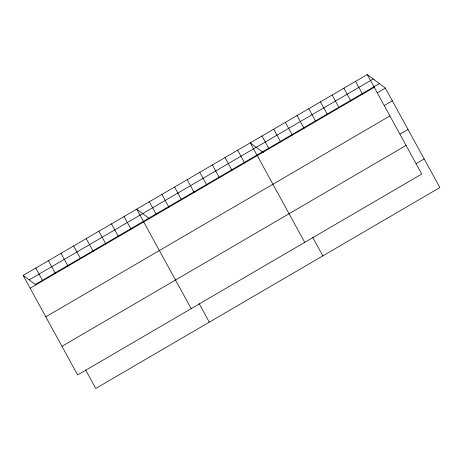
<?xml version="1.0" encoding="UTF-8"?>
<svg xmlns="http://www.w3.org/2000/svg" width="463" height="463" viewBox="0 0 463 463"><rect width="100%" height="100%" fill="white"/><g stroke="black" fill="none" stroke-linecap="round" stroke-linejoin="round"><path stroke-width="0.69" d="M367.252 74.543L421.735 174.059L77.634 374.943L23.15 275.427L367.252 74.543L385.366 88.057L439.85 187.573L95.748 388.457L85.626 369.972M29.128 279.889L373.23 78.999M379.388 83.595L35.286 284.485L23.15 275.427M30.141 288.2L374.243 87.31M377.362 92.733L385.366 88.057M384.354 105.5L392.358 100.83M45.814 316.825L389.915 115.941M400.026 134.125L408.03 129.455M61.961 346.318L406.063 145.434M416.173 163.618L424.177 158.948M263.389 152.64L250.257 142.841L304.741 242.357M149.838 218.935L136.701 209.137L191.184 308.653M355.549 81.372L362.546 94.145M343.853 88.201L350.844 100.975M332.15 95.031L339.147 107.804M320.454 101.86L327.445 114.633M308.752 108.689L315.749 121.462M297.055 115.524L304.046 128.292M285.353 122.354L292.35 135.121M273.656 129.183L280.647 141.956M261.954 136.012L268.951 148.785M312.733 237.386L322.856 255.877M237.641 150.209L244.632 162.982M225.024 157.576L232.015 170.343M212.407 164.938L219.398 177.711M199.79 172.305L206.782 185.078M187.174 179.673L194.165 192.44M174.557 187.035L181.548 199.808M161.94 194.402L168.931 207.175M149.323 201.77L156.315 214.543M199.183 303.682L209.299 322.167M124.084 216.499L131.081 229.272M111.467 223.866L118.459 236.639M98.851 231.234L105.842 244.001M86.234 238.595L93.225 251.368M73.617 245.963L80.608 258.736M61 253.33L67.992 266.098M48.383 260.692L55.375 273.465M35.767 268.06L42.758 280.833"/></g></svg>
